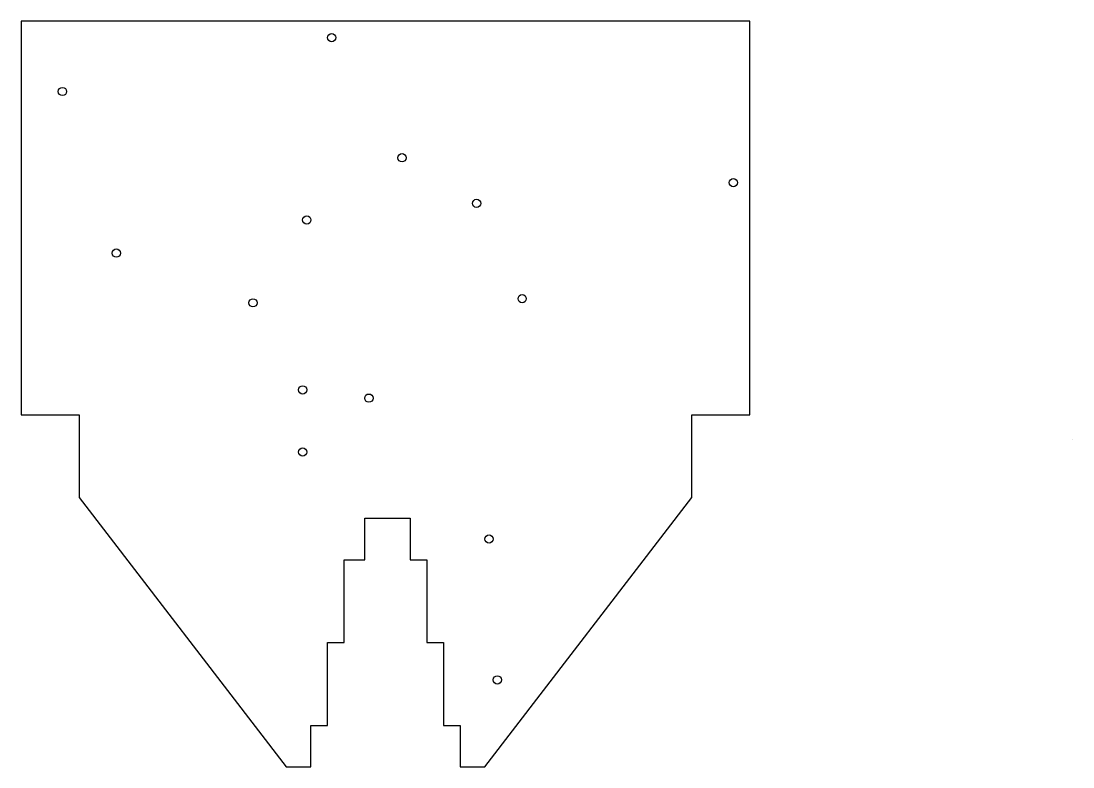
# Model space of a CAD drawing. Extents: x 492.9 to 518.3, y 494.5 to 512.5.
import ezdxf

# ---------------------------------------------------------------- set-up
doc = ezdxf.new("R2010")
doc.units = 0
doc.layers.get('0').update_dxf_attribs({"linetype": 'CONTINUOUS'})
doc.layers.add('_BOARD', color=254, linetype='CONTINUOUS')
doc.layers.add('_DRILL', color=251, linetype='CONTINUOUS')

# ---------------------------------------------------------------- blocks, each defined once
blk = doc.blocks.new('_HOLE')
blk.add_circle((0, 0), 0.5)

msp = doc.modelspace()

# ---------------------------------------------------------------- linework, layer by layer
at = {"layer": '_BOARD', "color": 3}
for points in [[(510.5, 510.5), (510.5, 512.5), (510.5, 512.5), (492.9, 512.5), (492.9, 512.5), (492.9, 503), (492.9, 503), (494.3, 503), (494.3, 503), (494.3, 501), (494.3, 501), (499.3, 494.5), (499.3, 494.5), (499.9, 494.5), (499.9, 494.5), (499.9, 495.5), (499.9, 495.5), (500.3, 495.5), (500.3, 495.5), (500.3, 497.5), (500.3, 497.5), (500.7, 497.5), (500.7, 497.5), (500.7, 499.5), (500.7, 499.5), (501.2, 499.5), (501.2, 499.5), (501.2, 500.5), (501.2, 500.5), (502.3, 500.5), (502.3, 500.5), (502.3, 499.5), (502.3, 499.5), (502.7, 499.5), (502.7, 499.5), (502.7, 497.5), (502.7, 497.5), (503.1, 497.5), (503.1, 497.5), (503.1, 495.5), (503.1, 495.5), (503.5, 495.5), (503.5, 495.5), (503.5, 494.5), (503.5, 494.5), (504.1, 494.5), (504.1, 494.5), (509.1, 501), (509.1, 501), (509.1, 503), (509.1, 503), (510.5, 503), (510.5, 503), (510.5, 510.5), (510.5, 510.5)], [(518.3, 502.4), (518.3, 502.4), (518.3, 502.4), (518.3, 502.4), (518.3, 502.4), (518.3, 502.4), (518.3, 502.4), (518.3, 502.4), (518.3, 502.4), (518.3, 502.4), (518.3, 502.4)]]:
    msp.add_lwpolyline(points, close=True, dxfattribs=at)

# ---------------------------------------------------------------- block references
at = {"layer": '_DRILL', "xscale": 0.2, "yscale": 0.2}
for p in [(500.4, 512.1), (493.9, 510.8), (502.1, 509.2), (510.1, 508.6), (503.9, 508.1), (499.8, 507.7), (495.2, 506.9), (498.5, 505.7), (505, 505.8), (499.7, 503.6), (501.3, 503.4), (499.7, 502.1), (504.2, 500), (504.4, 496.6)]:
    msp.add_blockref('_HOLE', p, dxfattribs=at)

doc.saveas('drawing.dxf')
